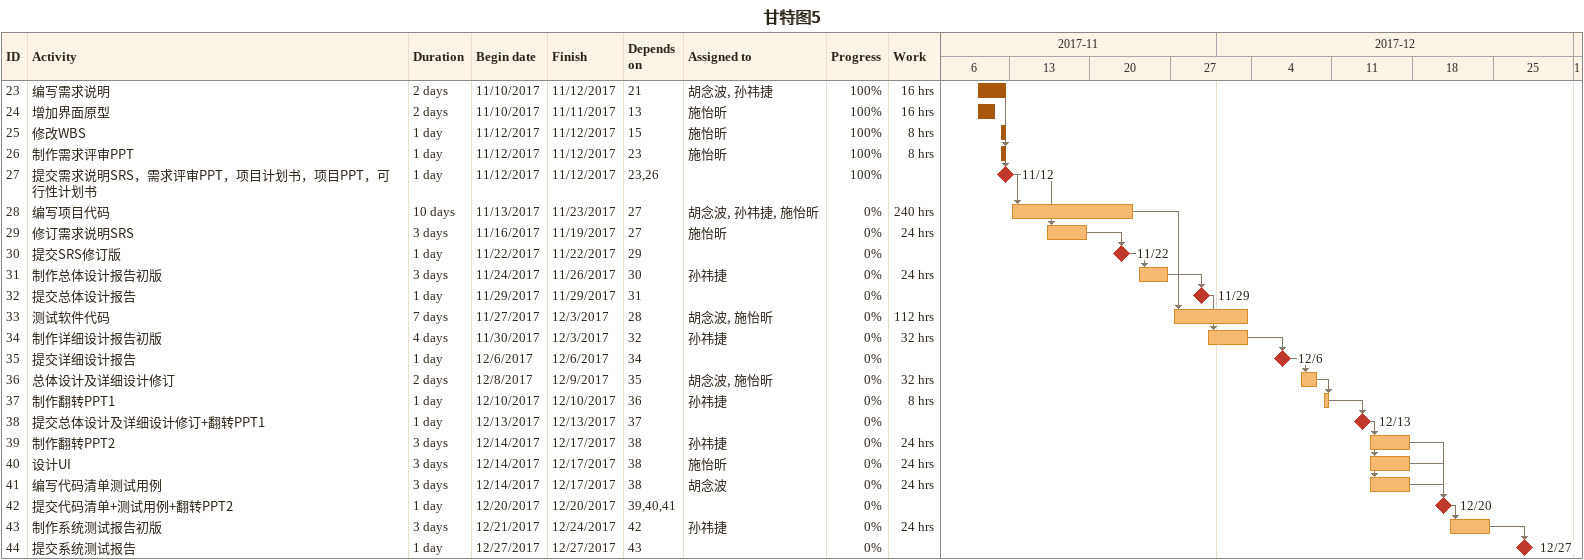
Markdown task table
甘特图5

| ID | Task | Duration | Start | Finish | Predecessors | Resources | % complete | Work (h) |
|---|---|---|---|---|---|---|---|---|
| 23 | 编写需求说明 | 2d | 2017-11-10 | 2017-11-12 | 21 | 胡念波, 孙祎捷 | 100 | 16 |
| 24 | 增加界面原型 | 2d | 2017-11-10 | 2017-11-11 | 13 | 施怡昕 | 100 | 16 |
| 25 | 修改WBS | 1d | 2017-11-12 | 2017-11-12 | 15 | 施怡昕 | 100 | 8 |
| 26 | 制作需求评审PPT | 1d | 2017-11-12 | 2017-11-12 | 23 | 施怡昕 | 100 | 8 |
| 27 | 提交需求说明SRS，需求评审PPT，项目计划书，项目PPT，可行性计划书 | 1d | 2017-11-12 | 2017-11-12 | 23, 26 |  | 100 |  |
| 28 | 编写项目代码 | 10d | 2017-11-13 | 2017-11-23 | 27 | 胡念波, 孙祎捷, 施怡昕 | 0 | 240 |
| 29 | 修订需求说明SRS | 3d | 2017-11-16 | 2017-11-19 | 27 | 施怡昕 | 0 | 24 |
| 30 | 提交SRS修订版 | 1d | 2017-11-22 | 2017-11-22 | 29 |  | 0 |  |
| 31 | 制作总体设计报告初版 | 3d | 2017-11-24 | 2017-11-26 | 30 | 孙祎捷 | 0 | 24 |
| 32 | 提交总体设计报告 | 1d | 2017-11-29 | 2017-11-29 | 31 |  | 0 |  |
| 33 | 测试软件代码 | 7d | 2017-11-27 | 2017-12-03 | 28 | 胡念波, 施怡昕 | 0 | 112 |
| 34 | 制作详细设计报告初版 | 4d | 2017-11-30 | 2017-12-03 | 32 | 孙祎捷 | 0 | 32 |
| 35 | 提交详细设计报告 | 1d | 2017-12-06 | 2017-12-06 | 34 |  | 0 |  |
| 36 | 总体设计及详细设计修订 | 2d | 2017-12-08 | 2017-12-09 | 35 | 胡念波, 施怡昕 | 0 | 32 |
| 37 | 制作翻转PPT1 | 1d | 2017-12-10 | 2017-12-10 | 36 | 孙祎捷 | 0 | 8 |
| 38 | 提交总体设计及详细设计修订+翻转PPT1 | 1d | 2017-12-13 | 2017-12-13 | 37 |  | 0 |  |
| 39 | 制作翻转PPT2 | 3d | 2017-12-14 | 2017-12-17 | 38 | 孙祎捷 | 0 | 24 |
| 40 | 设计UI | 3d | 2017-12-14 | 2017-12-17 | 38 | 施怡昕 | 0 | 24 |
| 41 | 编写代码清单测试用例 | 3d | 2017-12-14 | 2017-12-17 | 38 | 胡念波 | 0 | 24 |
| 42 | 提交代码清单+测试用例+翻转PPT2 | 1d | 2017-12-20 | 2017-12-20 | 39, 40, 41 |  | 0 |  |
| 43 | 制作系统测试报告初版 | 3d | 2017-12-21 | 2017-12-24 | 42 | 孙祎捷 | 0 | 24 |
| 44 | 提交系统测试报告 | 1d | 2017-12-27 | 2017-12-27 | 43 |  | 0 |  |
